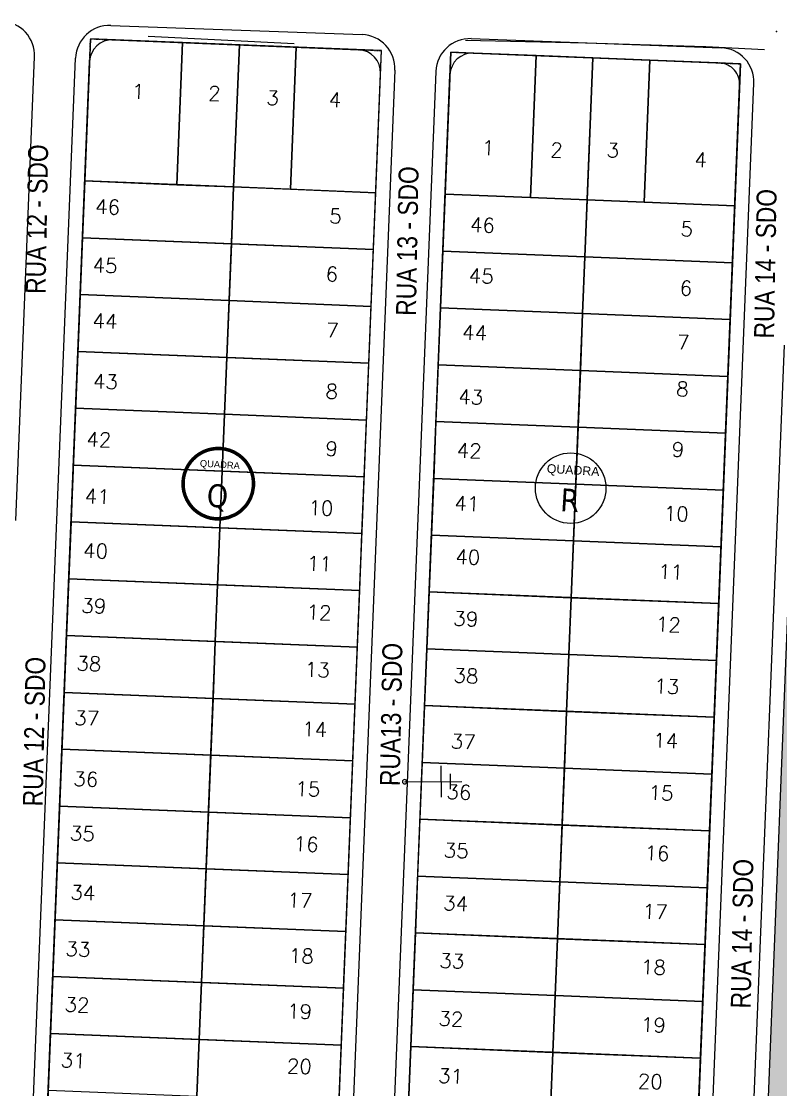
# Model space of a CAD drawing. Header units: millimetres. Extents: x 1794 to 8081, y 409 to 2272.
# Drawn here: x 7693.3 to 7826.8, y 563.1 to 750.9 of the extents above; entities that cross this region are included whole.
import ezdxf
from ezdxf.enums import TextEntityAlignment as Align

# ---------------------------------------------------------------- set-up
doc = ezdxf.new("R2010")
doc.units = ezdxf.units.MM
doc.linetypes.add('HIDDEN', pattern=[0.375, 0.25, -0.125])
for name, color, linetype in [('03 - CALÇADA', 1, 'Continuous'), ('AGT POSTE', 7, 'Continuous'), ('BOUNDARY LOTES', 2, 'Continuous'), ('boundary quadras', 232, 'Continuous'), ('CURVA_ESQ', 4, 'Continuous'), ('IND_QDª', 6, 'Continuous'), ('LOTE', 2, 'Continuous'), ('NºLOTES', 9, 'Continuous'), ('PROJEÇÃO', 8, 'HIDDEN'), ('PSTILO', 164, 'Continuous'), ('QDª', 4, 'Continuous'), ('texto - ruas', 2, 'Continuous')]:
    doc.layers.add(name, color=color, linetype=linetype)
doc.layers.add('Hach Verde', color=7, linetype='Continuous', true_color=0xb5b2b0)
doc.styles.add('arcad1', font='romans.shx')
doc.styles.add('style1', font='tahoma.ttf')
doc.styles.add('T', font='ARIALN.TTF')

# ---------------------------------------------------------------- blocks, each defined once
blk = doc.blocks.new('NUM_quadra')
blk.add_circle((0, 0), 0.2)
at = {"insert": (-0.1418711980285907, 0.1285282569724173), "char_height": 0.05, "width": 0.2663, "attachment_point": 1, "style": 'style1'}
blk.add_mtext('\\fArial|b0|i0|c0|p34;QUADRA', dxfattribs=at)
at = {"style": 'style1'}
blk.add_attdef('00', text='', height=0.18, dxfattribs=at).set_placement((-2.886579864025407e-15, -0.1334628551621867), align=Align.CENTER)
blk = doc.blocks.new('NUM_quadra-flat-12')
at = {"color": 6, "const_width": 0.6200787401574827}
blk.add_lwpolyline([(0.01071268587020313, 6.200778147772326), (-0.631977202600865, 6.168498132845798), (-1.383866449183188, 6.04439228130957), (-2.018592158466163, 5.863023972090446), (-2.663769383399085, 5.599472928016894), (-3.39683548161247, 5.187607648077005), (-3.952494647784079, 4.777818587888191), (-4.427402978863938, 4.341413049028347), (-4.779366004743679, 3.950623367549269), (-5.257340496805227, 3.287877020233623), (-5.569716490608698, 2.725439893625548), (-5.900104694803304, 1.907492854477937), (-6.088770315656802, 1.173303218569458), (-6.186229329408889, 0.4246540750870054), (-6.180117820449595, -0.5058736254138694), (-6.06014424897603, -1.313170240728255), (-5.854999547777879, -2.041750399792477), (-5.517226543596735, -2.830190040643174), (-5.050049490539095, -3.598161272460516), (-4.601724205705978, -4.156188005149488), (-4.106296212971756, -4.646299152105939), (-3.596746297188474, -5.051057361898643), (-2.956460970913213, -5.450605739456591), (-2.05047510822169, -5.851949780209338), (-1.355291189125637, -6.050863590613062), (-0.4246540750873464, -6.186229329409116), (0.5372538984174753, -6.177468951614742), (1.695261835731799, -5.964549581304482), (2.947973867342625, -5.455200681642509), (3.503650393421594, -5.11607254837179), (4.050997047915189, -4.694591283308341), (4.740847166429376, -3.996765260067605), (5.161160154262689, -3.436886710612271), (5.632272153427039, -2.59369905525989), (5.988057053472403, -1.610259955377728), (6.186229329408889, -0.4246540750870054), (6.197168355697613, 0.2118224980322339), (6.111430220301372, 1.048897069267127), (5.937098517651066, 1.789029231521226), (5.594950744621201, 2.673254676380225), (5.303168174273196, 3.213436122736198), (4.839578411741059, 3.876628070390439), (4.300302890671446, 4.467343667999444), (3.646433568190332, 5.015305238199062), (2.809459235581926, 5.527811791580348), (2.057078785757767, 5.849631720776415), (1.245719491992531, 6.074368061518726), (0.4246540750873464, 6.186229329409116)], close=True, dxfattribs=at)
at = {"layer": 'IND_QDª'}
blk.add_circle((0, 0), 6.200787401574827, dxfattribs=at)
at = {"color": 3, "insert": (-3.173819063989868, 4.212126613476244), "char_height": 1.178149606299217, "width": 8.256348425196881, "attachment_point": 1, "rotation": 356.07308818196543, "style": 'style1'}
blk.add_mtext('\\fArial|b0|i0|c0|p34;QUADRA', dxfattribs=at)
at = {"color": 3, "style": 'style1'}
blk.add_attdef('00', text='', height=4.030511811023637, rotation=356.0730881819654, dxfattribs=at).set_placement((-0.2833777265868775, -4.128159144955021), align=Align.CENTER)

msp = doc.modelspace()

# ---------------------------------------------------------------- hatches: boundary and pattern name
at = {"layer": 'Hach Verde', "ltscale": 12}
h = msp.add_hatch(dxfattribs=at)
h.set_pattern_fill('GRASS', color=256, scale=0.2, angle=360.2812192389328, style=0)
h.set_pattern_definition([(90.28121923893278, (2838.170855680052, -284.8447445567338), (-3.609687412766066, 3.574426052126163), [0.9525000000000001, -6.2317]), (45.28121923893277, (2838.170855680052, -284.8447445567338), (-3.609689873181563, 3.574428488507005), [0.9525000000000001, -4.1275]), (135.2812192389328, (2838.170855680052, -284.8447445567338), (-3.574428488507005, -3.609689873181563), [0.9525000000000001, -4.1275])])
edge = h.paths.add_edge_path()
edge.add_line((7954.981019997728, 695.5468772473166), (7983.718118473139, 709.7356724281201))
edge.add_line((7983.718118473139, 709.7356724281206), (7994.85794942526, 717.7420288526373))
edge.add_line((7994.857949425262, 717.7420288526371), (8000.830891899525, 737.0193299516238))
edge.add_line((8000.830891899525, 737.0193299516238), (7991.688635374988, 737.3548500829825))
edge.add_arc((7991.28923254776, 746.2805687013904), 8.934650271465346, 263.23425612185525, 272.5621288079426, ccw=False)
edge.add_line((7990.236638979231, 737.4081382422162), (7835.439257101124, 743.0891905909791))
edge.add_arc((7835.310893778836, 739.591545260547), 3.500000000000228, 87.89819246488918, 177.6931108749453)
edge.add_line((7831.813730309986, 739.7324270270717), (7829.967259475819, 693.8967556916815))
edge.add_line((7829.967259475819, 693.8967556916812), (7819.300330679443, 429.1073891767777))
edge.add_arc((7803.681532426149, 430.702112075249), 15.70000000000041, 266.1878387261391, 354.17014367999013, ccw=False)
edge.add_line((7802.637707147661, 415.0368502265599), (7818.676923410419, 413.5771864532947))
edge.add_line((7818.676923410419, 413.5771864532951), (7873.676122304288, 410.9502234042483))
edge.add_line((7873.676122304286, 410.9502234042482), (7883.48368555031, 411.5270070371284))
edge.add_line((7883.48368555031, 411.5270070371282), (7910.365127050086, 420.9528411461245))
edge.add_line((7910.365127050088, 420.9528411461245), (7907.070319379706, 438.6424668140375))
edge.add_line((7907.070319379704, 438.6424668140378), (7910.036810221233, 462.2358534461787))
edge.add_line((7910.036810221235, 462.2358534461785), (7909.963895465994, 469.3798834955479))
edge.add_line((7909.963895465994, 469.379883495548), (7907.164053378842, 477.4019759361353))
edge.add_line((7907.164053378842, 477.4019759361352), (7895.78303974314, 495.3953375793055))
edge.add_line((7895.78303974314, 495.3953375793055), (7883.820735354419, 524.4447879307019))
edge.add_line((7883.820735354421, 524.444787930702), (7882.870968915412, 539.7980084345343))
edge.add_line((7882.87096891541, 539.7980084345343), (7884.496611043333, 546.3965264723581))
edge.add_line((7884.496611043333, 546.3965264723581), (7895.03736978188, 568.2594780337688))
edge.add_line((7895.03736978188, 568.2594780337688), (7926.685393416084, 602.3954338800152))
edge.add_line((7926.685393416085, 602.3954338800152), (7937.819094642266, 666.1651456455802))
edge.add_line((7937.819094642266, 666.1651456455804), (7944.344496156281, 684.0767589652945))
edge.add_line((7944.344496156281, 684.0767589652944), (7954.981019997728, 695.5468772473168))

# ---------------------------------------------------------------- linework, layer by layer
at = {"layer": '03 - CALÇADA'}
for p, q in [((7709.067007218703, 750.2287257584924), (7753.226932936076, 748.6080597842099)), ((7715.637431676964, 748.3203862111325), (7741.287091144587, 747.0738163833059)), ((7771.426252168482, 747.642573259812), (7792.519046958833, 747.1569824934902)), ((7772.414138802197, 747.9038907625543), (7816.343739322358, 746.2916777058006)), ((7792.539110669929, 747.1564400032123), (7813.60429390666, 746.5022398092526)), ((7813.652811846617, 746.5002612280084), (7823.947790097941, 745.9802359060907)), ((7759.002018901615, 742.370584760987), (7749.526177321118, 507.1480442757872)), ((7766.198950017381, 742.1494389385832), (7756.720342171292, 506.8582303557071))]:
    msp.add_line(p, q, dxfattribs=at)
at = {"layer": '03 - CALÇADA', "linetype": 'Continuous'}
for p, q in [((7692.371685839783, 663.1952188965322), (7695.655262658825, 744.7047369867462)), ((7693.382343489527, 509.4097751215597), (7702.851818433895, 744.4742739346855)), ((7812.633884000624, 504.6057767268865), (7822.11882528789, 740.0542026824471)), ((7816.805585724252, 429.2881725332229), (7827.469285569497, 693.9973855249129))]:
    msp.add_line(p, q, dxfattribs=at)
at = {"layer": '03 - CALÇADA'}
for centre, start, end in [((7689.660125283653, 744.9462485865358), 357.6931108746202, 87.69311087462178), ((7708.846955809065, 744.2327623348954), 87.89819246498435, 177.6931108746202), ((7753.006881526438, 742.6120963606124), 357.6931108762125, 87.89819246498435), ((7772.194087392557, 741.9079273389573), 87.89819246498435, 177.6931108761864), ((7816.12368791272, 740.2957142822031), 357.6931108749608, 87.89819246498435)]:
    msp.add_arc(centre, 6, start, end, dxfattribs=at)
at = {"layer": 'AGT POSTE'}
for p, q in [((7767.093551489784, 620.0422907218297), (7767.120654205625, 614.5204111834275)), ((7768.723522845842, 618.6145677319162), (7768.736532149517, 615.9640655392484)), ((7760.708115291817, 617.2499431567678), (7770.793824490745, 617.2994462487097))]:
    msp.add_line(p, q, dxfattribs=at)
for major_axis, ratio, start_param, end_param in [((0.2698190188077718, 0.2724807568297484), 0.9999999998458466, 0.7853981634745248, 3.926990817064318), ((0.2698190188564362, 0.2724807568788929), 0.9999999996369218, 3.926990817168781, 7.068583470758574)]:
    msp.add_ellipse((7760.708115291764, 617.2499431679437), major_axis=major_axis, ratio=ratio, start_param=start_param, end_param=end_param, dxfattribs=at)
at = {"layer": 'BOUNDARY LOTES'}
for points in [[(7721.666815343248, 747.2164213118369), (7709.306990673443, 747.7182353445153), (7705.490170742071, 747.8583123508104), (7704.483872409613, 722.8785732875997), (7720.660123733723, 722.2269197738585)], [(7731.658584046299, 746.8107513383218), (7721.666815343248, 747.2164213118369), (7720.660123733721, 722.2269197738585), (7730.652019359005, 721.8244004408746)], [(7741.650352749347, 746.4050813648062), (7731.658584046299, 746.8107513383218), (7730.652019359005, 721.8244004408746), (7740.643914984289, 721.4218811078915)], [(7756.629837163909, 745.7981722944007), (7752.626992742541, 745.959425206456), (7741.650352749345, 746.4050813648057), (7740.643914984289, 721.4218811078915), (7755.624387995852, 720.8183990229575)], [(7783.825145763493, 744.9296983558086), (7772.81975481365, 745.3730459234237), (7768.837302325549, 745.5334773548727), (7768.65389577589, 740.9807044759843), (7767.831003993321, 720.5537382916534), (7782.818847431176, 719.9499592925929)], [(7793.81704138879, 744.5271790230993), (7783.825145763495, 744.9296983558086), (7782.818847431176, 719.9499592925929), (7792.810743056471, 719.5474399598831)], [(7803.808937014081, 744.12465969039), (7793.81704138879, 744.5271790230993), (7792.810743056471, 719.5474399598831), (7802.802638681766, 719.1449206271734)], [(7819.600653247836, 739.6534463023515), (7819.754896346864, 743.4822833935639), (7815.743832334728, 743.6438674282829), (7803.808937014083, 744.12465969039), (7802.802638681766, 719.1449206271734), (7818.748598015091, 718.5025443303259)], [(7730.652019359005, 721.8244004408746), (7704.483872409613, 722.8785732875997), (7704.081353076629, 712.8866776623152), (7730.24950002608, 711.8325048155882)], [(7755.624387995854, 720.8183990229575), (7730.652019359005, 721.824400440875), (7730.249500026078, 711.8325048155882), (7755.22220832863, 710.8264897143802)], [(7792.810743056471, 719.5474399598831), (7782.818847431176, 719.9499592925929), (7767.831003993234, 720.5537382916566), (7767.428484660305, 710.5618426663707), (7792.408223723544, 709.5555443345968)], [(7818.748598015093, 718.5025443303259), (7802.802638681766, 719.1449206271734), (7792.810743056471, 719.5474399598836), (7792.408223723544, 709.5555443345963), (7818.346078682168, 708.5106487050396)], [(7730.24950002608, 711.8325048155882), (7704.081353076629, 712.8866776623152), (7703.678833743646, 702.8947820370311), (7729.846980693151, 701.8406091903018)], [(7755.222208328628, 710.8264897143802), (7730.249500026078, 711.8325048155882), (7729.846980693151, 701.8406091903018), (7754.820028661406, 700.8345804058029)], [(7792.408223723544, 709.5555443345963), (7767.428484660305, 710.5618426663702), (7767.02596532738, 700.5699470410839), (7792.005704390617, 699.56364870931)], [(7818.346078682166, 708.5106487050396), (7792.408223723544, 709.5555443345963), (7792.005704390617, 699.5636487093095), (7817.943559349241, 698.5187530797523)], [(7729.846980693151, 701.8406091903018), (7703.678833743646, 702.8947820370311), (7703.276314410662, 692.9028864117465), (7729.444461360224, 691.8487135650155)], [(7754.820028661406, 700.8345804058029), (7729.846980693151, 701.8406091903018), (7729.444461360225, 691.8487135650155), (7754.417848994181, 690.8426710972255)], [(7792.005704390617, 699.56364870931), (7767.02596532738, 700.5699470410834), (7766.623445994454, 690.5780514157975), (7791.603185057692, 689.5717530840232)], [(7817.943559349239, 698.5187530797527), (7792.005704390617, 699.56364870931), (7791.603185057692, 689.5717530840232), (7817.541040016314, 688.5268574544659)], [(7729.444461360224, 691.8487135650146), (7703.276314410662, 692.902886411747), (7702.87379507768, 682.9109907864624), (7729.041942027298, 681.8568179397291)], [(7754.417848994181, 690.8426710972255), (7729.444461360225, 691.8487135650155), (7729.041942027296, 681.8568179397287), (7754.015669326959, 680.8507617886482)], [(7791.60318505769, 689.5717530840232), (7766.623445994451, 690.5780514157975), (7766.220926661525, 680.5861557905107), (7791.200665724763, 679.5798574587368)], [(7817.541040016315, 688.5268574544659), (7791.603185057692, 689.5717530840232), (7791.200665724763, 679.5798574587368), (7817.13852068339, 678.5349618291796)], [(7729.041942027296, 681.8568179397287), (7702.873795077679, 682.9109907864624), (7702.471275744697, 672.9190951611788), (7728.639422694371, 671.8649223144423)], [(7754.015669326957, 680.8507617886482), (7729.041942027296, 681.8568179397287), (7728.639422694371, 671.8649223144423), (7753.613489659737, 670.8588524800709)], [(7791.200665724763, 679.5798574587368), (7766.220926661525, 680.5861557905107), (7765.818407328598, 670.5942601652234), (7790.798146391838, 669.5879618334504)], [(7817.13852068339, 678.5349618291791), (7791.200665724763, 679.5798574587368), (7790.798146391836, 669.58796183345), (7816.736001350463, 668.5430662038923)], [(7728.639422694371, 671.8649223144423), (7702.471275744697, 672.9190951611779), (7702.068756411712, 662.9271995358934), (7728.236903361444, 661.8730266891555)], [(7753.613489659737, 670.8588524800709), (7728.639422694371, 671.8649223144423), (7728.236903361442, 661.8730266891555), (7753.211309992513, 660.8669431714936)], [(7790.798146391836, 669.58796183345), (7765.818407328597, 670.5942601652239), (7765.415887995671, 660.602364539938), (7790.395627058909, 659.5960662081641)], [(7816.736001350463, 668.5430662038932), (7790.798146391836, 669.58796183345), (7790.395627058909, 659.5960662081632), (7816.333482017538, 658.5511705786059)], [(7728.236903361442, 661.8730266891555), (7702.068756411712, 662.9271995358938), (7701.666237078728, 652.9353039106093), (7727.834384028517, 651.8811310638691)], [(7753.211309992513, 660.8669431714936), (7728.236903361442, 661.8730266891555), (7727.834384028517, 651.8811310638691), (7752.80913032529, 650.8750338629163)], [(7790.395627058909, 659.5960662081632), (7765.415887995671, 660.6023645399375), (7765.013368662744, 650.6104689146512), (7789.993107725982, 649.6041705828773)], [(7816.333482017538, 658.5511705786064), (7790.395627058909, 659.5960662081632), (7789.993107725983, 649.6041705828773), (7815.930962684612, 648.5592749533196)], [(7727.834384028517, 651.8811310638687), (7701.666237078728, 652.9353039106093), (7701.263717745746, 642.9434082853252), (7727.43186469559, 641.8892354385823)], [(7752.80913032529, 650.8750338629163), (7727.834384028517, 651.8811310638691), (7727.43186469559, 641.8892354385823), (7752.406950658066, 640.883124554339)], [(7789.993107725982, 649.6041705828768), (7765.013368662742, 650.6104689146507), (7764.610849329817, 640.6185732893643), (7789.590588393055, 639.6122749575904)], [(7815.930962684612, 648.5592749533196), (7789.99310772598, 649.6041705828768), (7789.590588393055, 639.6122749575904), (7815.528443351687, 638.5673793280328)], [(7727.431864695592, 641.8892354385823), (7701.263717745746, 642.9434082853252), (7700.861198412761, 632.9515126600411), (7727.029345362663, 631.897339813296)], [(7752.406950658066, 640.883124554339), (7727.43186469559, 641.8892354385823), (7727.029345362663, 631.897339813296), (7752.004770990844, 630.8912152457622)], [(7789.590588393055, 639.6122749575904), (7764.610849329817, 640.6185732893643), (7764.20832999689, 630.6266776640775), (7789.188069060127, 629.6203793323041)], [(7815.528443351687, 638.5673793280332), (7789.590588393055, 639.6122749575904), (7789.188069060127, 629.6203793323041), (7815.125924018762, 628.5754837027464)], [(7727.029345362663, 631.897339813296), (7700.861198412761, 632.9515126600411), (7700.458679079779, 622.959617034757), (7726.626826029736, 621.9054441880096)], [(7752.004770990844, 630.8912152457622), (7727.029345362663, 631.8973398132964), (7726.626826029736, 621.9054441880096), (7751.60259132362, 620.8993059371849)], [(7789.188069060126, 629.6203793323041), (7764.208329996888, 630.6266776640775), (7763.805810663961, 620.6347820387912), (7788.7855497272, 619.6284837070168)], [(7815.125924018762, 628.5754837027459), (7789.188069060127, 629.6203793323041), (7788.7855497272, 619.6284837070168), (7814.723404685837, 618.5835880774596)], [(7726.626826029734, 621.9054441880096), (7700.458679079779, 622.959617034757), (7700.056159746798, 612.9677214094729), (7726.224306696809, 611.9135485627228)], [(7751.602591323622, 620.8993059371849), (7726.626826029736, 621.9054441880096), (7726.224306696809, 611.9135485627228), (7751.200411656399, 610.9073966286076)], [(7788.7855497272, 619.6284837070173), (7763.805810663961, 620.6347820387912), (7763.403291331034, 610.6428864135044), (7788.383030394273, 609.6365880817309)], [(7814.723404685837, 618.5835880774596), (7788.7855497272, 619.6284837070173), (7788.383030394271, 609.6365880817309), (7814.320885352911, 608.5916924521732)], [(7726.224306696809, 611.9135485627228), (7700.056159746796, 612.9677214094729), (7699.653640413812, 602.9758257841884), (7725.82178736388, 601.921652937436)], [(7751.200411656399, 610.9073966286076), (7726.224306696809, 611.9135485627228), (7725.82178736388, 601.921652937436), (7750.798231989175, 600.9154873200303)], [(7788.383030394271, 609.6365880817309), (7763.403291331036, 610.6428864135044), (7763.000771998109, 600.650990788218), (7787.980511061346, 599.6446924564441)], [(7814.320885352909, 608.5916924521728), (7788.383030394273, 609.6365880817309), (7787.980511061346, 599.6446924564436), (7813.918366019986, 598.5997968268864)], [(7725.82178736388, 601.921652937436), (7699.653640413812, 602.9758257841884), (7699.251121080829, 592.9839301589034), (7725.419268030954, 591.9297573121496)], [(7750.798231989175, 600.9154873200303), (7725.82178736388, 601.921652937436), (7725.419268030954, 591.9297573121496), (7750.396052321951, 590.923578011453)], [(7787.980511061346, 599.6446924564436), (7763.000771998109, 600.650990788218), (7762.598252665181, 590.6590951629312), (7787.577991728419, 589.6527968311573)], [(7813.918366019984, 598.5997968268864), (7787.980511061346, 599.6446924564441), (7787.577991728417, 589.6527968311573), (7813.515846687061, 588.6079012015996)], [(7725.419268030954, 591.9297573121496), (7699.251121080831, 592.9839301589038), (7698.848601747847, 582.9920345336197), (7725.016748698027, 581.9378616868632)], [(7750.396052321951, 590.923578011453), (7725.419268030954, 591.9297573121496), (7725.016748698027, 581.9378616868628), (7749.993872654729, 580.9316687028756)], [(7787.577991728421, 589.6527968311573), (7762.59825266518, 590.6590951629312), (7762.195733332253, 580.6671995376448), (7787.175472395492, 579.6609012058709)], [(7813.515846687057, 588.6079012015996), (7787.577991728419, 589.6527968311573), (7787.175472395492, 579.6609012058709), (7813.113327354135, 578.6160055763132)], [(7725.016748698027, 581.9378616868628), (7698.848601747847, 582.9920345336197), (7698.446082414862, 573.0001389083352), (7724.6142293651, 571.9459660615769)], [(7749.993872654731, 580.9316687028756), (7725.016748698027, 581.9378616868628), (7724.6142293651, 571.9459660615769), (7749.591692987505, 570.9397593942983)], [(7787.175472395494, 579.6609012058709), (7762.195733332254, 580.6671995376448), (7761.793213999327, 570.6753039123585), (7786.772953062565, 569.6690055805846)], [(7813.113327354135, 578.6160055763132), (7787.175472395492, 579.6609012058709), (7786.772953062563, 569.6690055805846), (7812.710808021208, 568.6241099510264)], [(7724.6142293651, 571.9459660615764), (7698.446082414862, 573.0001389083352), (7698.04356308188, 563.0082432830511), (7724.211710032173, 561.9540704362901)], [(7749.591692987507, 570.9397593942983), (7724.6142293651, 571.9459660615769), (7724.211710032173, 561.9540704362896), (7749.189513320282, 560.947850085721)], [(7786.772953062565, 569.6690055805846), (7761.793213999327, 570.6753039123585), (7761.3906946664, 560.6834082870716), (7786.370433729638, 559.6771099552977)], [(7812.71080802121, 568.6241099510269), (7786.772953062563, 569.6690055805846), (7786.370433729636, 559.6771099552977), (7812.308288688283, 558.63221432574)]]:
    msp.add_lwpolyline(points, close=True, dxfattribs=at)
at = {"layer": 'boundary quadras'}
for points in [[(7705.490170742071, 747.8583123508104), (7695.739435629305, 505.8119818194643), (7744.888942518063, 503.8320145068217), (7746.897467415817, 504.003363143768), (7756.63810476181, 745.7978896523489)], [(7768.837302325549, 745.5334773548732), (7819.763134486396, 743.4819515235615), (7809.995028326365, 501.2092430913046), (7767.451856884602, 502.9230769456601), (7759.07743431049, 503.2604370537999), (7759.936239774274, 524.5789027764902), (7763.367995977343, 609.766735974795), (7768.064864569121, 726.3589512938563)]]:
    msp.add_lwpolyline(points, close=True, dxfattribs=at)
at = {"layer": 'CURVA_ESQ', "linetype": 'Continuous'}
msp.add_arc((7709.326496532921, 743.714826618336), 4, 87.89819246498435, 177.6931108746202, dxfattribs=at)
at = {"layer": 'CURVA_ESQ', "ltscale": 5}
msp.add_arc((7752.480290581524, 741.9620859451327), 4, 357.6931108749608, 87.67504439297224, dxfattribs=at)
at = {"layer": 'CURVA_ESQ'}
for centre, radius, start, end in [((7772.673628116419, 741.3899916223979), 4, 87.89819246498435, 177.6931108749608), ((7815.898597846342, 739.9231428240507), 3.711866162664939, 355.8333355198021, 86.86618373184017)]:
    msp.add_arc(centre, radius, start, end, dxfattribs=at)
at = {"layer": 'LOTE'}
for p, q in [((7720.660123733719, 722.2269197738021), (7721.666390003455, 747.2058629350001)), ((7721.90758257992, 504.7578089726865), (7731.658285628743, 746.803343602073)), ((7740.643914984291, 721.4218811079479), (7741.650181254027, 746.4008242691459)), ((7783.825145763491, 744.929698355809), (7782.818847431184, 719.9499592928103)), ((7784.057173369188, 502.2541387215194), (7793.81704138879, 744.5271790230993)), ((7803.80923035284, 744.1319413536492), (7802.802638681756, 719.144920626956)), ((7755.631758422213, 720.8181021084163), (7704.483872409613, 722.8785732875997)), ((7818.74859801509, 718.5025443303259), (7767.831003993776, 720.5537382916352)), ((7755.22923908923, 710.8262064831322), (7704.081353076629, 712.8866776623152)), ((7818.346078682381, 708.5106487050305), (7767.428484661065, 710.5618426663398)), ((7754.826719756246, 700.8343108578481), (7703.678833743646, 702.8947820370311)), ((7817.943559349672, 698.5187530797355), (7767.025965328355, 700.5699470410443)), ((7754.424200423263, 690.8424152325636), (7703.276314410662, 692.902886411747)), ((7817.541040016961, 688.52685745444), (7766.623445995646, 690.5780514157489)), ((7754.021681090279, 680.8505196072795), (7702.873795077679, 682.9109907864624)), ((7817.138520684251, 678.5349618291445), (7766.220926662937, 680.5861557904539)), ((7753.619161757296, 670.8586239819949), (7702.471275744695, 672.9190951611783)), ((7816.73600135154, 668.5430662038495), (7765.818407330226, 670.5942601651584)), ((7753.216642424312, 660.8667283567108), (7702.06875641171, 662.9271995358938)), ((7816.333482018831, 658.5511705785541), (7765.415887997516, 660.602364539863)), ((7752.814123091329, 650.8748327314267), (7701.666237078726, 652.9353039106097)), ((7815.93096268612, 648.5592749532586), (7765.013368664805, 650.610468914568)), ((7752.411603758344, 640.8829371061422), (7701.263717745743, 642.9434082853256)), ((7815.528443353412, 638.5673793279636), (7764.610849332096, 640.6185732892725)), ((7752.00908442536, 630.8910414808581), (7700.861198412757, 632.9515126600411)), ((7815.125924020701, 628.5754837026682), (7764.208329999386, 630.626677663977)), ((7751.606565092377, 620.8991458555736), (7700.458679079774, 622.959617034757)), ((7814.72340468799, 618.5835880773727), (7763.805810666677, 620.6347820386816)), ((7751.204045759391, 610.9072502302895), (7700.05615974679, 612.9677214094725)), ((7814.32088535528, 608.5916924520777), (7763.403291333966, 610.6428864133866)), ((7750.801526426408, 600.9153546050054), (7699.653640413807, 602.9758257841884)), ((7813.918366022569, 598.5997968267823), (7763.000772001255, 600.6509907880911)), ((7750.399007093424, 590.9234589797209), (7699.251121080823, 592.9839301589043)), ((7813.51584668986, 588.6079012014868), (7762.598252668545, 590.6590951627957)), ((7749.996487760441, 580.9315633544363), (7698.84860174784, 582.9920345336197)), ((7813.113327357151, 578.6160055761918), (7762.195733335836, 580.6671995375007)), ((7749.593968427457, 570.9396677291522), (7698.446082414856, 573.0001389083352)), ((7812.710808024441, 568.6241099508959), (7761.793214003127, 570.6753039122052))]:
    msp.add_line(p, q, dxfattribs=at)
at = {"layer": 'PROJEÇÃO', "ltscale": 0.2}
for p, q in [((7705.329738282805, 743.8758343515299), (7705.490170742071, 747.8583123508104)), ((7705.490170742071, 747.8583123508104), (7709.473197472679, 747.712135567401)), ((7752.626992742539, 745.9594252064555), (7756.638056754674, 745.7978411716274)), ((7756.483846861554, 741.9698283807595), (7756.638056754674, 745.7978411716274)), ((7768.837302325549, 745.5334773548732), (7768.65389577589, 740.9807044759848)), ((7768.837302325549, 745.5334773548732), (7772.819754813737, 745.3730459234205)), ((7815.743832334728, 743.6438674282824), (7819.754896346864, 743.4822833935643)), ((7819.600653247836, 739.6534463023524), (7819.754896346864, 743.4822833935643))]:
    msp.add_line(p, q, dxfattribs=at)
at = {"layer": 'PSTILO', "linetype": 'ByBlock'}
msp.add_point((7826.088703577004, 749.1633540010282), dxfattribs=at)
at = {"layer": 'QDª', "linetype": 'Continuous'}
for p, q in [((7709.306990673417, 747.7182353445153), (7752.642558562863, 745.9587932276634)), ((7695.89317295323, 509.6282638424534), (7705.329738282807, 743.8758343515294)), ((7772.81975481365, 745.3730459234237), (7815.743832334728, 743.6438674282829))]:
    msp.add_line(p, q, dxfattribs=at)
at = {"layer": 'QDª', "ltscale": 5}
for p, q in [((7747.048329376302, 507.7482688903622), (7756.477048831638, 741.801078211962)), ((7759.238442039147, 507.2571953040731), (7768.676869866305, 741.5509993555686))]:
    msp.add_line(p, q, dxfattribs=at)
at = {"layer": 'QDª'}
for p, q in [((7810.156036060986, 505.2060013413845), (7819.600653247834, 739.6534463023515)), ((7819.303559630575, 429.1875426999911), (7829.967259475819, 693.8967556916812))]:
    msp.add_line(p, q, dxfattribs=at)

# ---------------------------------------------------------------- block references
at = {"layer": 'IND_QDª', "rotation": 0.2812192389280357}
msp.add_blockref('NUM_quadra-flat-12', (7727.95494763011, 669.6480240470476), dxfattribs=at).add_auto_attribs({'00': 'Q'})
at = {"layer": 'IND_QDª'}
ref = msp.add_blockref('NUM_quadra', (7789.89737752111, 668.8657792597571), dxfattribs=dict(at, xscale=31.00393700788771, yscale=31.0039370078598, zscale=31.00393700787401, rotation=356.3543074208984))
ref.add_attrib('00', 'R', dxfattribs={"layer": '0', "color": 3, "height": 4.030511811023621, "rotation": 356.3543074208994, "style": 'style1'}).set_placement((7789.634264963993, 664.7362789698657), align=Align.CENTER)

# ---------------------------------------------------------------- texts
at = {"layer": 'NºLOTES', "style": 'arcad1'}
for s, p in [('1', (7713.896267868448, 738.6312803967564)), ('2', (7727.281526838588, 738.2745528146586)), ('3', (7737.522820578574, 737.4737141128151)), ('4', (7748.449574312243, 737.1666621670277)), ('1', (7775.398114053011, 728.6963555414766)), ('2', (7787.42219005497, 728.3397559458078)), ('3', (7797.316343714018, 728.3010563960663)), ('4', (7812.744232504971, 726.6236161175859)), ('46', (7708.512439877116, 718.3318755230764)), ('5', (7748.552216063827, 716.7009723551316)), ('46', (7774.390700126823, 715.1168167877393)), ('5', (7810.297109286153, 714.4241470399886)), ('45', (7708.05115894567, 708.027901413155)), ('6', (7747.910921339983, 706.5113202117402)), ('45', (7774.187202710543, 706.187118481603)), ('6', (7810.160109508056, 704.0468344980547)), ('44', (7708.045925311103, 698.2483721035176)), ('7', (7748.012015996993, 696.6202965752548)), ('44', (7773.012433915213, 696.2214785873705)), ('7', (7809.684613763941, 694.5346138733714)), ('43', (7708.106405110039, 687.6174487081087)), ('8', (7809.547481972707, 686.287995762222)), ('8', (7747.907690403467, 685.866482113079)), ('43', (7772.326561615414, 684.8983845115415)), ('42', (7706.956979732212, 677.417275598543)), ('9', (7747.875866260835, 675.798904614828)), ('42', (7772.082015064528, 675.4756931614168)), ('9', (7808.770519822071, 675.6527791617602)), ('41', (7706.682589669178, 667.4134288651119)), ('41', (7771.660119807527, 666.1596707503438)), ('10', (7745.995337338994, 665.3802559428702)), ('10', (7808.464528246654, 664.3670639977079)), ('40', (7706.385583323546, 657.8512911062123)), ('40', (7771.81722653343, 656.7537497606911)), ('11', (7745.732361586885, 655.5973147237225)), ('11', (7807.485322316975, 654.1397669068708)), ('39', (7706.074108690559, 648.1641174711056)), ('12', (7745.663477423147, 647.0181565692644)), ('39', (7771.473732745094, 645.8843317815906)), ('12', (7807.072204989564, 644.8989474355415)), ('38', (7705.210970164303, 638.0041488933341)), ('13', (7745.360138443569, 636.928504744986)), ('38', (7771.493277350769, 635.8796484043407)), ('13', (7806.786514499116, 634.0056822858198)), ('37', (7704.83938652837, 628.4247643135539)), ('14', (7744.882252526332, 626.4768695552627)), ('37', (7771.006436438732, 624.3047993518301)), ('14', (7806.590847139668, 624.4794742511215)), ('36', (7704.669914377951, 617.7141536444603)), ('15', (7743.693454971854, 615.9795648983361)), ('36', (7770.256330664496, 615.4248107744627)), ('15', (7805.784757033912, 615.2929039715389)), ('35', (7704.067078301255, 608.1406811927061)), ('16', (7743.402097979165, 606.2732625733067)), ('35', (7769.778314241449, 605.1414293613577)), ('16', (7805.07846784567, 604.6862701979537)), ('34', (7704.154607126214, 597.7467702514434)), ('17', (7742.301617563185, 596.3746832041099)), ('34', (7769.682469853259, 595.8542418267391)), ('17', (7804.756409807052, 594.3860853991193)), ('33', (7703.295268739111, 587.8121422351267)), ('18', (7742.549807122575, 586.6236900201263)), ('33', (7769.009662485477, 585.7346791843736)), ('18', (7804.459759413437, 584.6265172410338)), ('32', (7703.130867533176, 578.044152446105)), ('19', (7742.249030480122, 576.8626495544843)), ('32', (7768.855860278917, 575.5437025888712)), ('19', (7804.442904025219, 574.4884807170959)), ('31', (7702.461045600362, 568.2276695504099)), ('20', (7742.210369219926, 567.2095345770924)), ('31', (7768.798035020588, 565.5022624973542)), ('20', (7803.898190609897, 564.5434040046032))]:
    msp.add_text(s, height=2.56, rotation=357.6931108746127, dxfattribs=at).set_placement(p, align=Align.MIDDLE_CENTER)
at = {"layer": 'texto - ruas', "linetype": 'Continuous', "style": 'T'}
for s, p in [('RUA 12 - SDO', (7697.578073927573, 702.9987389887604)), ('RUA 13 - SDO', (7762.692067631616, 699.1463039559046)), ('RUA 14 - SDO', (7825.628822307565, 695.1566010708782)), ('RUA13 - SDO', (7759.859167049354, 616.465213015091)), ('RUA 12 - SDO', (7697.101174980932, 612.8930281554678)), ('RUA 14 - SDO', (7821.532529704952, 577.3633988754389))]:
    msp.add_text(s, height=3.5, rotation=88.94419063888981, dxfattribs=at).set_placement(p)

doc.saveas('drawing.dxf')
